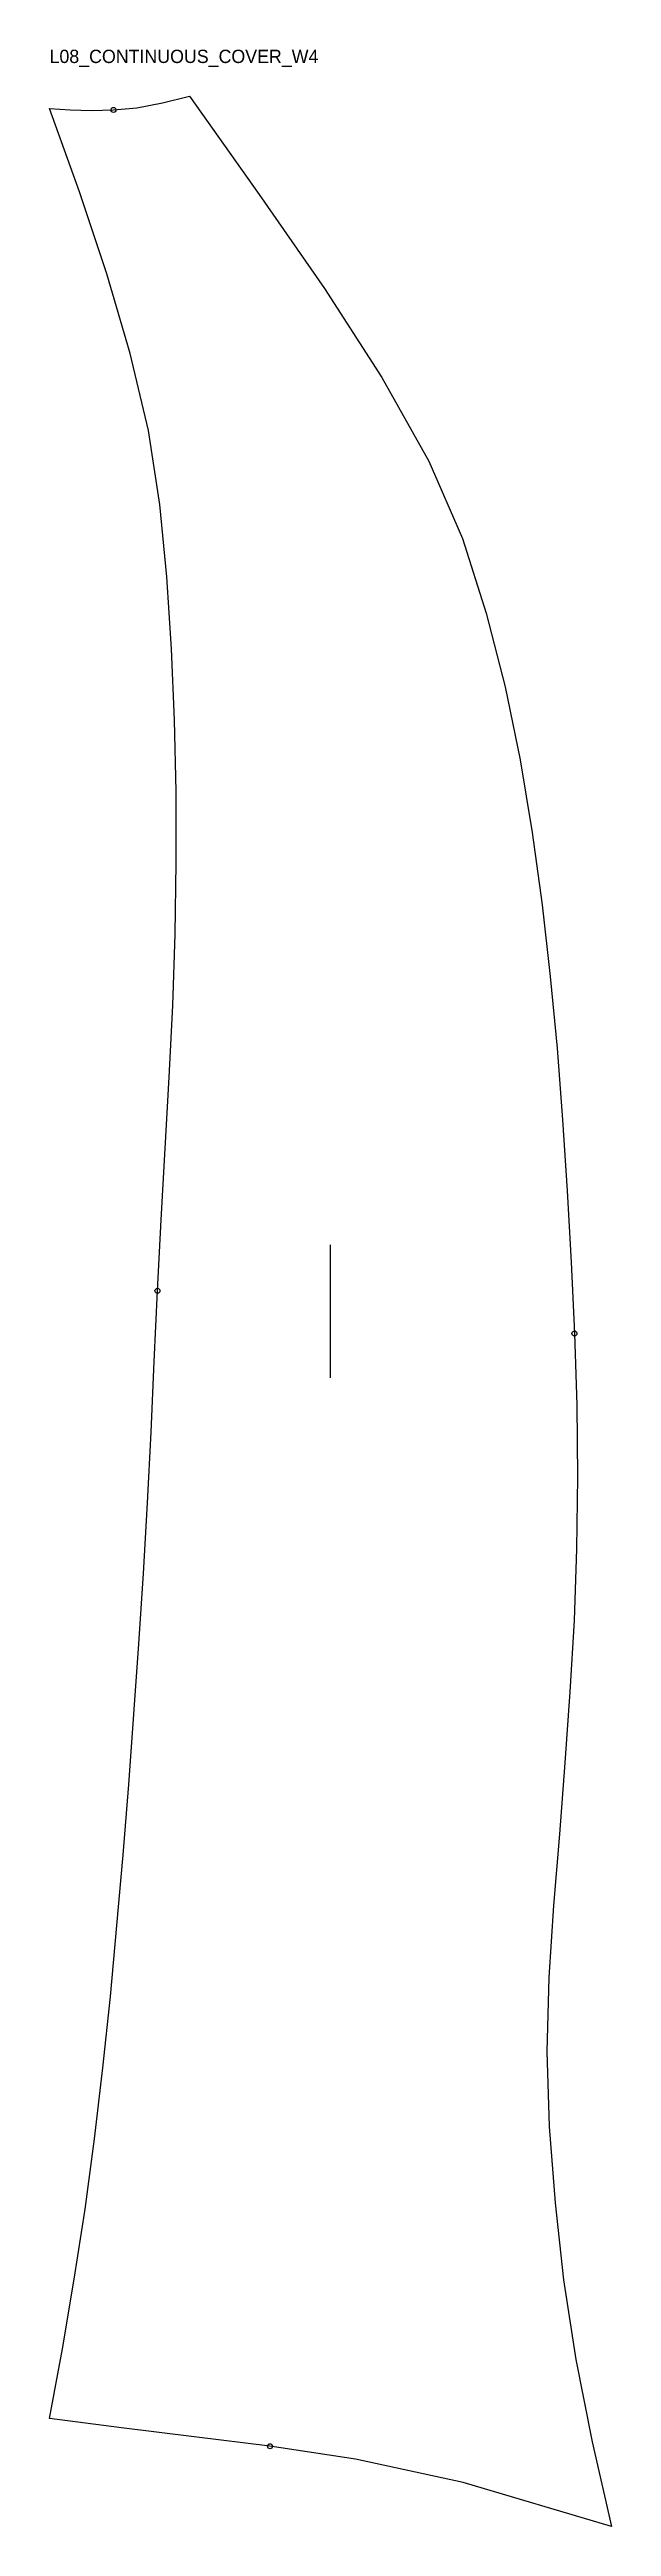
# Model space of a CAD drawing. Header units: millimetres. Extents: x 0 to 338, y -65 to 1425.
import ezdxf

# ---------------------------------------------------------------- set-up
doc = ezdxf.new("R2010")
doc.units = ezdxf.units.MM
for name, color, linetype in [('CUT', 1, 'Continuous'), ('GRAIN', 3, 'Continuous'), ('ID', 7, 'Continuous'), ('NOTCH', 2, 'Continuous'), ('SEAM', 5, 'Continuous')]:
    doc.layers.add(name, color=color, linetype=linetype)

msp = doc.modelspace()

# ---------------------------------------------------------------- linework, layer by layer
at = {"layer": 'CUT'}
msp.add_lwpolyline([(0, 0), (7.7, 41.8), (14.9, 83.8), (21.4, 125.9), (27.1, 168.2), (32.1, 210.9), (36.6, 253.7), (40.5, 296.4), (44.3, 338.9), (47.7, 381.3), (50.8, 423.6), (53.8, 465.9), (56.6, 508.2), (59, 550.6), (61.1, 593.1), (63, 635.7), (64.9, 678.2), (67.1, 720.8), (69.6, 763.7), (72, 806.7), (74.1, 849.7), (75.5, 892.7), (76.1, 935.6), (76.1, 978.4), (75.2, 1021.3), (73.4, 1064.3), (70.5, 1107.5), (66.4, 1151.1), (59.5, 1195.6), (48.5, 1241.9), (34.5, 1289.8), (18.1, 1339.1), (0, 1389.3), (12.5, 1388.4), (25.3, 1388), (38.5, 1388.4), (52.6, 1389.7), (68, 1392.7), (84.1, 1396.6), (126.1, 1337.6), (165.3, 1281), (199.9, 1227.4), (228.2, 1177.2), (248.4, 1130.6), (262.7, 1085.7), (274.1, 1041.4), (283.1, 997.5), (290.3, 953.8), (296.2, 910.4), (301.2, 867.2), (305.3, 824.1), (308.6, 781.1), (311.4, 738.3), (313.7, 695.4), (315.7, 652.5), (317.1, 609.5), (317.5, 566.3), (317, 523), (315.6, 479.9), (313, 437), (310, 394.3), (306.7, 351.5), (303.2, 308.6), (300.3, 265.2), (299.2, 220.8), (300.6, 175.6), (304.2, 129.7), (309.2, 83.3), (316.5, 35.5), (326.3, -14.1), (338, -64.9), (248.7, -38.4), (184.1, -24.5), (132.6, -16.7), (86.9, -11), (43.2, -5.6), (0, 0)], close=True, dxfattribs=at)
at = {"layer": 'GRAIN'}
msp.add_line((169, 625.8), (169, 705.8), dxfattribs=at)
at = {"layer": 'NOTCH'}
for centre in [(38.5, 1388.4), (64.9, 678.2), (315.7, 652.5), (132.6, -16.7)]:
    msp.add_circle(centre, 1.5, dxfattribs=at)
at = {"layer": 'SEAM'}
msp.add_lwpolyline([(0, 0), (7.7, 41.8), (14.9, 83.8), (21.4, 125.9), (27.1, 168.2), (32.1, 210.9), (36.6, 253.7), (40.5, 296.4), (44.3, 338.9), (47.7, 381.3), (50.8, 423.6), (53.8, 465.9), (56.6, 508.2), (59, 550.6), (61.1, 593.1), (63, 635.7), (64.9, 678.2), (67.1, 720.8), (69.6, 763.7), (72, 806.7), (74.1, 849.7), (75.5, 892.7), (76.1, 935.6), (76.1, 978.4), (75.2, 1021.3), (73.4, 1064.3), (70.5, 1107.5), (66.4, 1151.1), (59.5, 1195.6), (48.5, 1241.9), (34.5, 1289.8), (18.1, 1339.1), (0, 1389.3), (12.5, 1388.4), (25.3, 1388), (38.5, 1388.4), (52.6, 1389.7), (68, 1392.7), (84.1, 1396.6), (126.1, 1337.6), (165.3, 1281), (199.9, 1227.4), (228.2, 1177.2), (248.4, 1130.6), (262.7, 1085.7), (274.1, 1041.4), (283.1, 997.5), (290.3, 953.8), (296.2, 910.4), (301.2, 867.2), (305.3, 824.1), (308.6, 781.1), (311.4, 738.3), (313.7, 695.4), (315.7, 652.5), (317.1, 609.5), (317.5, 566.3), (317, 523), (315.6, 479.9), (313, 437), (310, 394.3), (306.7, 351.5), (303.2, 308.6), (300.3, 265.2), (299.2, 220.8), (300.6, 175.6), (304.2, 129.7), (309.2, 83.3), (316.5, 35.5), (326.3, -14.1), (338, -64.9), (248.7, -38.4), (184.1, -24.5), (132.6, -16.7), (86.9, -11), (43.2, -5.6)], close=True, dxfattribs=at)

# ---------------------------------------------------------------- texts
at = {"layer": 'ID'}
msp.add_text('L08_CONTINUOUS_COVER_W4', height=8, dxfattribs=at).set_placement((0, 1416.6))

doc.saveas('drawing.dxf')
